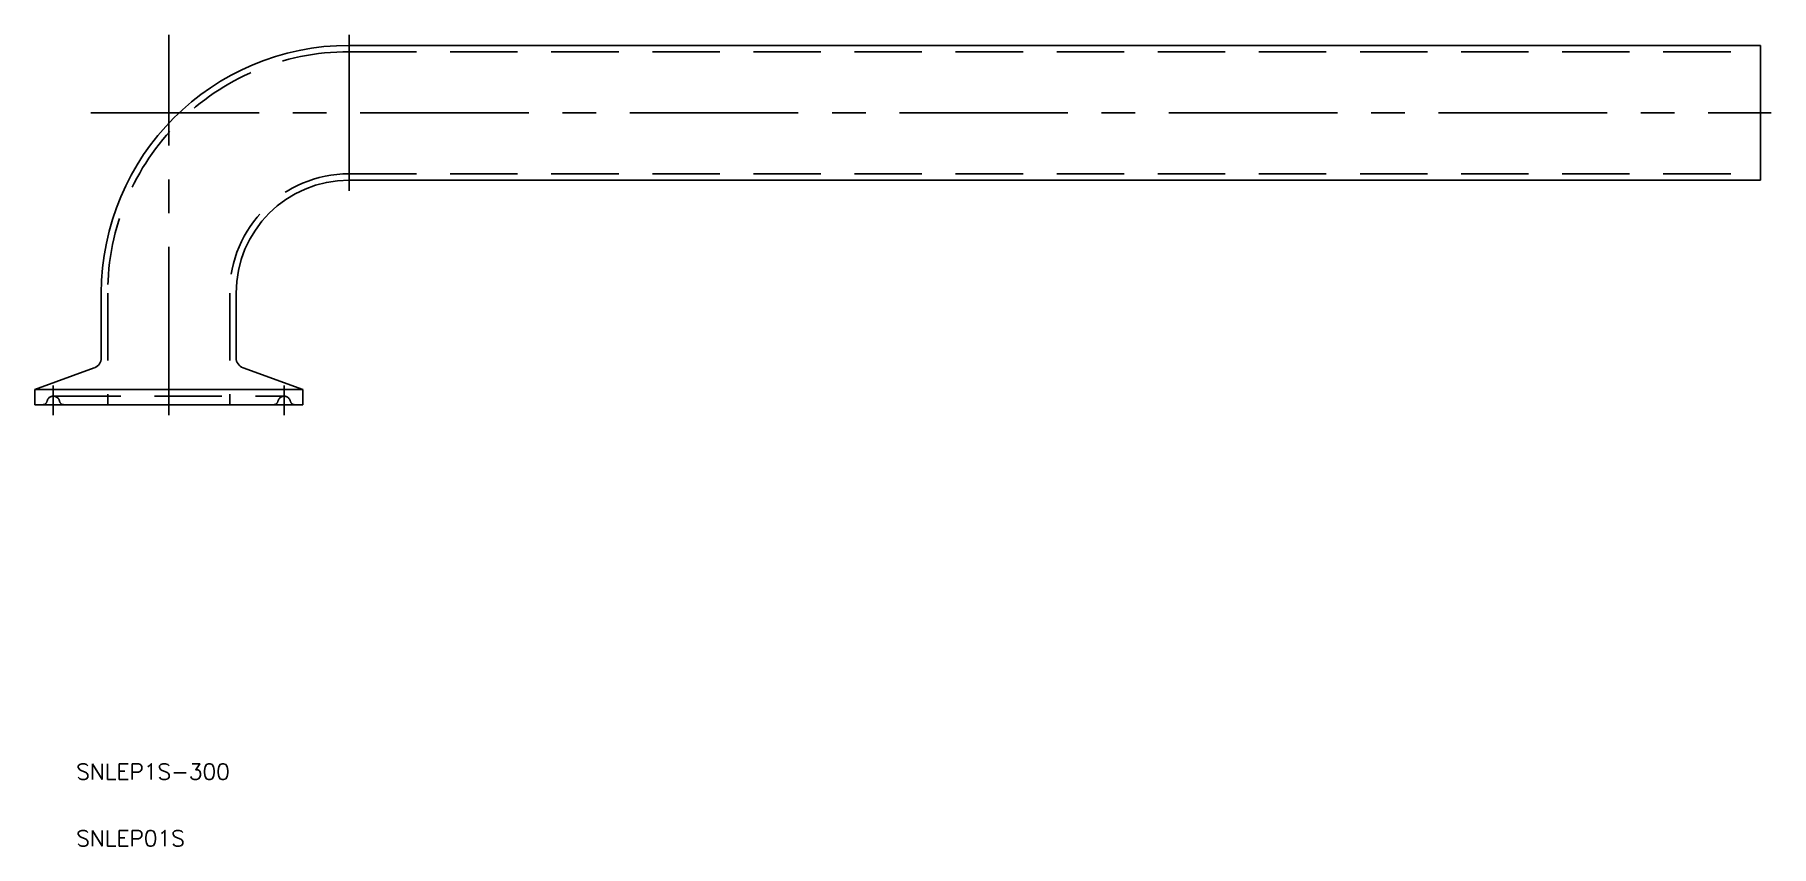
# Model space of a CAD drawing. Extents: x -25 to 302, y -83 to 70.
import ezdxf

# ---------------------------------------------------------------- set-up
doc = ezdxf.new("R2010")
doc.units = 0
doc.linetypes.add('CENTER', pattern=[50.8, 31.75, -6.35, 6.35, -6.35])
doc.linetypes.add('DASHED', pattern=[19.05, 12.7, -6.35])
doc.layers.get('0').update_dxf_attribs({"linetype": 'CONTINUOUS'})
doc.layers.add('CENTER', color=1, linetype='CENTER')
doc.styles.get("Standard").update_dxf_attribs({"font": 'txt.shx', "height": 3, "bigfont": 'bigfont.shx'})

msp = doc.modelspace()

# ---------------------------------------------------------------- linework, layer by layer
at = {"color": 7, "linetype": 'CONTINUOUS'}
for p, q in [((34, 67.7), (300, 67.7)), ((300, 67.7), (300, 42.3)), ((34, 42.3), (300, 42.3)), ((-12.7, 21), (-12.7, 8.82)), ((12.7, 21), (12.7, 8.82)), ((-25.25, 2.85), (-14.02, 6.94)), ((25.25, 2.85), (14.02, 6.94)), ((-25.25, 2.85), (25.25, 2.85)), ((-25.25, 2.85), (-25.25, 0)), ((25.25, 0), (-25.25, 0)), ((25.25, 2.85), (25.25, 0))]:
    msp.add_line(p, q, dxfattribs=at)
at = {"color": 3, "linetype": 'DASHED'}
for p, q in [((34, 66.5), (300, 66.5)), ((34, 43.5), (300, 43.5)), ((-11.5, 21), (-11.5, 0)), ((11.5, 21), (11.5, 0)), ((-21.75, 1.6), (21.75, 1.6))]:
    msp.add_line(p, q, dxfattribs=at)
at = {"color": 7, "linetype": 'CONTINUOUS'}
for centre, radius, start, end in [((34, 21), 46.7, 90, 180), ((34, 21), 21.3, 90, 180), ((-14.7, 8.82), 2, 290, 0), ((14.7, 8.82), 2, 180, 250)]:
    msp.add_arc(centre, radius, start, end, dxfattribs=at)
at = {"color": 3, "linetype": 'DASHED'}
for centre, radius, start, end in [((34, 21), 45.5, 90, 180), ((34, 21), 22.5, 90, 180), ((-23.71, 0.8), 0.8, 270, 348.463), ((-21.75, 0.4), 1.2, 11.537, 168.463), ((-19.79, 0.8), 0.8, 191.537, 270), ((19.79, 0.8), 0.8, 270, 348.463), ((21.75, 0.4), 1.2, 11.537, 168.463), ((23.71, 0.8), 0.8, 191.537, 270)]:
    msp.add_arc(centre, radius, start, end, dxfattribs=at)
at = {"layer": 'CENTER', "color": 1, "linetype": 'CENTER'}
for p, q in [((0, -2), (0, 69.7)), ((34, 69.7), (34, 40.3)), ((-14.7, 55), (302, 55)), ((-21.75, -2), (-21.75, 3.6)), ((21.75, -2), (21.75, 3.6))]:
    msp.add_line(p, q, dxfattribs=at)

# ---------------------------------------------------------------- texts
at = {"color": 7, "linetype": 'CONTINUOUS'}
for s, p in [('SNLEP1S-300', (-17.42, -70.64)), ('SNLEP01S', (-17.42, -83.2))]:
    msp.add_text(s, height=3, dxfattribs=at).set_placement(p)

doc.saveas('drawing.dxf')
